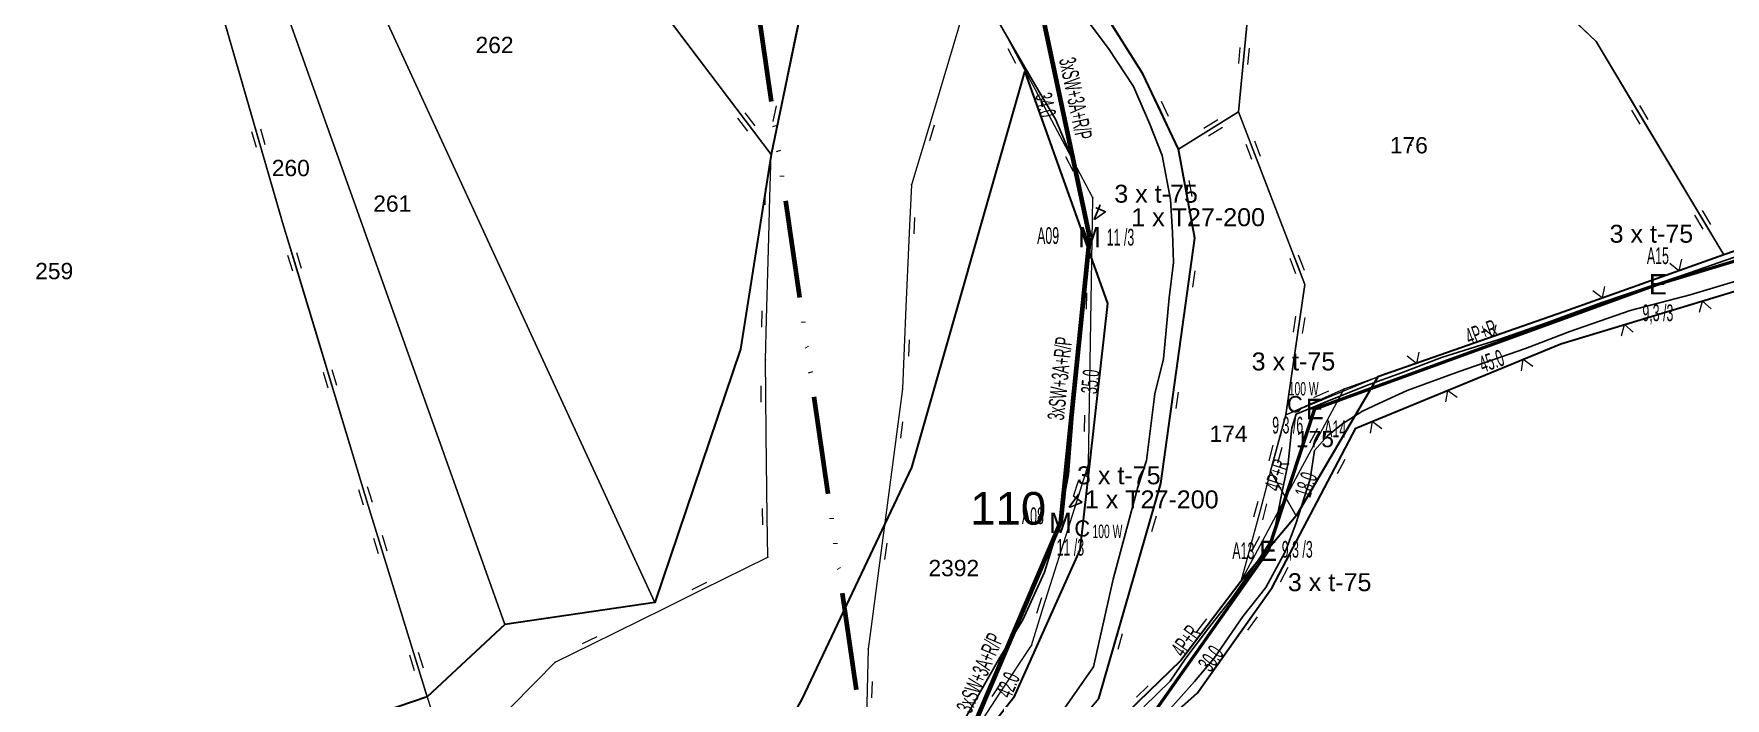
# Model space of a CAD drawing. Header units: millimetres. Extents: x 614452 to 616952, y 4151662 to 4153442.
# Drawn here: x 615834.9 to 616042.2, y 4152267.1 to 4152348.5 of the extents above; entities that cross this region are included whole.
import ezdxf
from ezdxf.enums import TextEntityAlignment as Align
from ezdxf.xclip import XClip

# ---------------------------------------------------------------- set-up
doc = ezdxf.new("R2010")
doc.units = ezdxf.units.MM
doc.header["$XCLIPFRAME"] = 2
doc.linetypes.add('ACAD_ISO14W100', pattern=[24, 12, -3, 0, -3, 0, -3, 0, -3])
for name, color, linetype, lineweight in [('02_ADA_ALN_YENI', 7, 'Continuous', 30), ('02_ADA_NO_YENI', 18, 'Continuous', 0), ('03_PARSEL_ALN_ESKI', 18, 'Continuous', 0), ('03_PARSEL_ALN_YENI', 171, 'Continuous', 0), ('03_PARSEL_NO_ESKI', 5, 'Continuous', 0), ('03_PARSEL_SNR_YENI', 5, 'Continuous', 0), ('06_DETAY_SNR_KROKI', 4, 'Continuous', 0), ('07_SNRTIP_GECERLI', 30, 'Continuous', 0), ('07_SNRTIP_SABIT', 18, 'Continuous', 0), ('DIREK_AG_YENI', 108, 'Continuous', 25), ('DIREK_OG_YENI', 10, 'Continuous', 25), ('HAT_AG_HAVAI_YENI', 3, 'Continuous', 50), ('HAT_OG_HAVAI_YENI', 1, 'Continuous', 70), ('KULLANICI', 1, 'Continuous', 25), ('NOKTA_DETAY_YENI', 171, 'Continuous', 0), ('NOKTA_PARSEL_ESKI', 6, 'Continuous', 0), ('NOKTA_PARSEL_YENI', 30, 'Continuous', 0), ('TRAFO_BOLGE_TUM', 254, 'ACAD_ISO14W100', 70)]:
    doc.layers.add(name, color=color, linetype=linetype, lineweight=lineweight)
doc.layers.add('LAMBA_GUCU', color=4, linetype='Continuous')
doc.layers.add('Unknown_Point_Feature', color=7, linetype='Continuous')
doc.styles.add('Direk', font='B_CAD')
doc.styles.get("Standard").update_dxf_attribs({"font": 'Arial'})

# ---------------------------------------------------------------- blocks, each defined once
blk = doc.blocks.new('fggg')
at = {"layer": '02_ADA_ALN_YENI', "color": 252}
for points in [[(616063.55, 4152328.84, 0), (616042.03, 4152321.46, 0), (616022.4, 4152314.49, 0), (615999.62, 4152306.49, 0), (615989.6, 4152289.48, 0), (615982.82, 4152281.42, 0), (615975.48, 4152271.72, 0), (615967.56, 4152264.05, 0)], [(615965.41, 4152267.08, 0), (615973.02, 4152293.41, 0), (615977.18, 4152323.52, 0), (615975.19, 4152334.41, 0), (615975.19, 4152334.41, 0), (615970.83, 4152343.65, 0), (615964.66, 4152353.43, 0), (615953.66, 4152358.19, 0), (615956.92, 4152369.12, 0), (615963.27, 4152390.84, 0), (615972.73, 4152412.74, 0), (615989.16, 4152436.89, 0), (616005.21, 4152451.7, 0), (616021.89, 4152458.64, 0), (616027.83, 4152442.63, 0), (616026.38, 4152468.86, 0), (616039.04, 4152487.19, 0), (616068.96, 4152459.72, 0)], [(615826.8, 4152386, 0), (615843.44, 4152398.01, 0), (615848.33, 4152400.25, 0), (615853.81, 4152402.77, 0), (615868.33, 4152409.45, 0), (615874.04, 4152386.46, 0), (615894.88, 4152375.16, 0), (615915.75, 4152369.21, 0), (615931.44, 4152363.67, 0), (615925.23, 4152333.75, 0), (615921.49, 4152309.89, 0), (615910.98, 4152278.86, 0), (615892.58, 4152276.16, 0), (615883.07, 4152267.28, 0), (615848.81, 4152255.6, 0), (615819.7, 4152258.29, 0)], [(615964.12, 4152255.83, 0), (615977.51, 4152267.77, 0), (615986.67, 4152280.66, 0), (615996.93, 4152300.19, 0), (616022.06, 4152310.56, 0), (616044.2, 4152317.23, 0), (616063.31, 4152322.61, 0), (616063.68, 4152318.11, 0), (616069.69, 4152305.89, 0), (616079.55, 4152292.64, 0), (616095.09, 4152279.81, 0), (616105.7, 4152269.42, 0), (616120.28, 4152265.64, 0)]]:
    blk.add_polyline3d(points, dxfattribs=at)
blk.add_polyline3d([(615966.47, 4152315.5, 0), (615963.1, 4152285.31, 0), (615954.95, 4152267.17, 0), (615944.02, 4152253.12, 0), (615914.11, 4152240.35, 0), (615929.04, 4152267, 0), (615942.49, 4152295.38, 0), (615956.34, 4152343.87, 0), (615966.47, 4152315.5, 0)], close=True, dxfattribs=at)
at = {"layer": '03_PARSEL_ALN_ESKI', "color": 252}
for p in [(615891.64, 4152347.18), (616003.72, 4152334.89), (615866.66, 4152332.1), (615879.1, 4152327.74), (615837.66, 4152319.47), (615981.61, 4152299.53), (615992.19, 4152298.88), (615948.03, 4152283.06)]:
    blk.add_point(p, dxfattribs=at)
at = {"layer": '03_PARSEL_ALN_YENI', "color": 252}
for points in [[(615910.98, 4152278.86, 0), (615853.81, 4152402.77, 0), (615868.33, 4152409.45, 0), (615874.04, 4152386.46, 0), (615894.88, 4152375.16, 0), (615913.41, 4152349.39, 0), (615925.23, 4152333.75, 0), (615921.49, 4152309.89, 0), (615910.98, 4152278.86, 0)], [(616026.37, 4152347.59, 0), (616010.49, 4152362.84, 0), (615994.6, 4152377.78, 0), (616004.92, 4152391.44, 0), (616011.28, 4152405.05, 0), (616034.21, 4152387.82, 0), (616052, 4152374.65, 0), (616080.25, 4152350.48, 0), (616066.33, 4152338.69, 0), (616063.55, 4152328.84, 0), (616042.03, 4152321.46, 0), (616026.37, 4152347.59, 0)], [(615892.58, 4152276.16, 0), (615848.33, 4152400.25, 0), (615853.81, 4152402.77, 0), (615910.98, 4152278.86, 0), (615892.58, 4152276.16, 0)], [(615865.35, 4152325.42, 0), (615856.82, 4152354.99, 0), (615843.44, 4152398.01, 0), (615848.33, 4152400.25, 0), (615892.58, 4152276.16, 0), (615883.07, 4152267.28, 0), (615875.85, 4152290.73, 0), (615865.35, 4152325.42, 0)], [(615802.34, 4152353.31, 0), (615816.29, 4152358.31, 0), (615810.34, 4152379.38, 0), (615826.8, 4152386, 0), (615843.44, 4152398.01, 0), (615856.82, 4152354.99, 0), (615865.35, 4152325.42, 0), (615875.85, 4152290.73, 0), (615883.07, 4152267.28, 0), (615848.81, 4152255.6, 0), (615819.7, 4152258.29, 0), (615812.91, 4152295.49, 0), (615807.12, 4152327.11, 0), (615802.34, 4152353.31, 0)], [(615961.49, 4152362.09, 0), (615969.3, 4152376.59, 0), (615976.99, 4152391.24, 0), (615990.1, 4152380.22, 0), (615994.6, 4152377.78, 0), (615985.13, 4152365.75, 0), (615982.52, 4152338.97, 0), (615975.19, 4152334.41, 0), (615970.83, 4152343.65, 0), (615964.66, 4152353.43, 0), (615961.49, 4152362.09, 0)], [(615988.35, 4152301.83, 0), (615990.67, 4152317.82, 0), (615982.52, 4152338.97, 0), (615985.13, 4152365.75, 0), (615994.6, 4152377.78, 0), (616010.49, 4152362.84, 0), (616026.37, 4152347.59, 0), (616042.03, 4152321.46, 0), (616022.4, 4152314.49, 0), (615999.62, 4152306.49, 0), (615988.35, 4152301.83, 0)], [(615894.88, 4152375.16, 0), (615915.75, 4152369.21, 0), (615931.44, 4152363.67, 0), (615925.23, 4152333.75, 0), (615913.41, 4152349.39, 0), (615894.88, 4152375.16, 0)], [(615929.04, 4152267, 0), (615942.49, 4152295.38, 0), (615956.34, 4152343.87, 0), (615966.47, 4152315.5, 0), (615963.1, 4152285.31, 0), (615954.95, 4152267.17, 0), (615944.02, 4152253.12, 0), (615914.11, 4152240.35, 0), (615929.04, 4152267, 0)], [(615965.41, 4152267.08, 0), (615973.02, 4152293.41, 0), (615977.18, 4152323.52, 0), (615975.19, 4152334.41, 0), (615982.52, 4152338.97, 0), (615990.67, 4152317.82, 0), (615988.35, 4152301.83, 0), (615986.48, 4152294.93, 0), (615989.6, 4152289.48, 0), (615982.82, 4152281.42, 0), (615975.48, 4152271.72, 0), (615967.56, 4152264.05, 0), (615952.88, 4152250.53, 0), (615956.33, 4152256.31, 0), (615965.41, 4152267.08, 0)], [(616120.28, 4152265.64, 0), (616032.46, 4152199.85, 0), (616026.09, 4152201.33, 0), (616001.7, 4152209.71, 0), (615999.9, 4152213.3, 0), (615993.24, 4152222.09, 0), (615987.11, 4152229.42, 0), (615980.66, 4152237.7, 0), (615969.53, 4152249.57, 0), (615965.79, 4152253.71, 0), (615964.12, 4152255.83, 0), (615977.51, 4152267.77, 0), (615986.67, 4152280.66, 0), (615996.93, 4152300.19, 0), (616022.06, 4152310.56, 0), (616044.2, 4152317.23, 0), (616063.31, 4152322.61, 0), (616063.68, 4152318.11, 0), (616069.69, 4152305.89, 0), (616079.55, 4152292.64, 0), (616095.09, 4152279.81, 0), (616105.7, 4152269.42, 0), (616120.28, 4152265.64, 0)], [(615988.35, 4152301.83, 0), (615999.62, 4152306.49, 0), (615989.6, 4152289.48, 0), (615986.48, 4152294.93, 0), (615988.35, 4152301.83, 0)]]:
    blk.add_polyline3d(points, close=True, dxfattribs=at)
at = {"layer": '03_PARSEL_SNR_YENI', "color": 252}
for p, q in [((615858.21, 4152350.18, 0.95), (615860.98, 4152340.58, 0.95)), ((615983.67, 4152350.82, 0.95), (615983.19, 4152345.84, 0.95)), ((616026.37, 4152347.59, 0.95), (616022.76, 4152351.05, 0.95)), ((615967.33, 4152349.2, 0.95), (615970.83, 4152343.65, 0.95)), ((615983.19, 4152345.84, 0.95), (615982.52, 4152338.97, 0.95)), ((615982.72, 4152346.89, 0.95), (615982.53, 4152344.9, 0.95)), ((615983.84, 4152346.78, 0.95), (615983.65, 4152344.79, 0.95)), ((616026.61, 4152347.19, 0.95), (616026.37, 4152347.59, 0.95)), ((616031.75, 4152338.61, 0.95), (616026.61, 4152347.19, 0.95)), ((615970.83, 4152343.65, 0.95), (615972.96, 4152339.13, 0.95)), ((615860.98, 4152340.58, 0.95), (615862.36, 4152335.77, 0.95)), ((615973.05, 4152340.28, 0.95), (615973.9, 4152338.47, 0.95)), ((616032.75, 4152338.04, 0.95), (616031.72, 4152339.76, 0.95)), ((615972.96, 4152339.13, 0.95), (615975.19, 4152334.41, 0.95)), ((615978.29, 4152337, 0.95), (615979.99, 4152338.06, 0.95)), ((615979.43, 4152337.05, 0.95), (615982.52, 4152338.97, 0.95)), ((615982.52, 4152338.97, 0.95), (615984.31, 4152334.31, 0.95)), ((616031.78, 4152337.47, 0.95), (616030.75, 4152339.18, 0.95)), ((616034.32, 4152334.32, 0.95), (616031.75, 4152338.61, 0.95)), ((615861.55, 4152336.58, 0.95), (615862.1, 4152334.66, 0.95)), ((615862.36, 4152335.77, 0.95), (615865.13, 4152326.16, 0.95)), ((615862.63, 4152336.89, 0.95), (615863.18, 4152334.97, 0.95)), ((615975.19, 4152334.41, 0.95), (615979.43, 4152337.05, 0.95)), ((615978.88, 4152336.05, 0.95), (615980.58, 4152337.11, 0.95)), ((615984.48, 4152335.44, 0.95), (615985.2, 4152333.57, 0.95)), ((615975.19, 4152334.41, 0.95), (615976.09, 4152329.5, 0.95)), ((615983.43, 4152335.04, 0.95), (615984.15, 4152333.17, 0.95)), ((615984.31, 4152334.31, 0.95), (615987.91, 4152324.97, 0.95)), ((616039.46, 4152325.75, 0.95), (616034.32, 4152334.32, 0.95)), ((615976.09, 4152329.5, 0.95), (615977.18, 4152323.52, 0.95)), ((615976.46, 4152330.58, 0.95), (615976.82, 4152328.61, 0.95)), ((615865.13, 4152326.16, 0.95), (615865.35, 4152325.42, 0.95)), ((615865.35, 4152325.42, 0.95), (615866.8, 4152320.63, 0.95)), ((615987.91, 4152324.97, 0.95), (615989.71, 4152320.31, 0.95)), ((616039.49, 4152324.6, 0.95), (616038.46, 4152326.32, 0.95)), ((616040.46, 4152325.18, 0.95), (616039.43, 4152326.89, 0.95)), ((616042.03, 4152321.46, 0.95), (616039.46, 4152325.75, 0.95)), ((615977.18, 4152323.52, 0.95), (615976.49, 4152318.57, 0.95)), ((616042.03, 4152321.46, 0.95), (616046.76, 4152323.08, 0.95)), ((615865.97, 4152321.43, 0.95), (615866.55, 4152319.51, 0.95)), ((615867.05, 4152321.75, 0.95), (615867.63, 4152319.84, 0.95)), ((615988.82, 4152321.04, 0.95), (615989.54, 4152319.17, 0.95)), ((615989.87, 4152321.44, 0.95), (615990.59, 4152319.58, 0.95)), ((616036.53, 4152319.51, 0.95), (616041.24, 4152321.18, 0.95)), ((616036.83, 4152320.91, 0.95), (616036.53, 4152319.51, 0.95)), ((616041.24, 4152321.18, 0.95), (616042.03, 4152321.46, 0.95)), ((615866.8, 4152320.63, 0.95), (615869.7, 4152311.06, 0.95)), ((615977.19, 4152319.48, 0.95), (615976.91, 4152317.5, 0.95)), ((615989.71, 4152320.31, 0.95), (615990.67, 4152317.82, 0.95)), ((616031.82, 4152317.84, 0.95), (616036.53, 4152319.51, 0.95)), ((616036.53, 4152319.51, 0.95), (616035.42, 4152320.41, 0.95)), ((615976.49, 4152318.57, 0.95), (615975.12, 4152308.66, 0.95)), ((615990.67, 4152317.82, 0.95), (615989.95, 4152312.87, 0.95)), ((616027.11, 4152316.17, 0.95), (616025.99, 4152317.06, 0.95)), ((616027.11, 4152316.17, 0.95), (616031.82, 4152317.84, 0.95)), ((616027.41, 4152317.56, 0.95), (616027.11, 4152316.17, 0.95)), ((616044.2, 4152317.23, 0.95), (616039.41, 4152315.79, 0.95)), ((616022.4, 4152314.49, 0.95), (616027.11, 4152316.17, 0.95)), ((616039.41, 4152315.79, 0.95), (616034.63, 4152314.35, 0.95)), ((616039.05, 4152314.41, 0.95), (616039.41, 4152315.79, 0.95)), ((616039.41, 4152315.79, 0.95), (616040.48, 4152314.84, 0.95)), ((615989.95, 4152312.87, 0.95), (615988.52, 4152302.98, 0.95)), ((615989.54, 4152313.94, 0.95), (615989.25, 4152311.97, 0.95)), ((615990.65, 4152313.78, 0.95), (615990.36, 4152311.8, 0.95)), ((616013.77, 4152311.46, 0.95), (616018.49, 4152313.12, 0.95)), ((616014.08, 4152312.86, 0.95), (616013.77, 4152311.46, 0.95)), ((616018.49, 4152313.12, 0.95), (616022.4, 4152314.49, 0.95)), ((616029.84, 4152312.91, 0.95), (616025.05, 4152311.46, 0.95)), ((616029.47, 4152311.52, 0.95), (616029.84, 4152312.91, 0.95)), ((616034.63, 4152314.35, 0.95), (616029.84, 4152312.91, 0.95)), ((616029.84, 4152312.91, 0.95), (616030.91, 4152311.96, 0.95)), ((615869.7, 4152311.06, 0.95), (615871.15, 4152306.28, 0.95)), ((616009.06, 4152309.8, 0.95), (616013.77, 4152311.46, 0.95)), ((616013.77, 4152311.46, 0.95), (616012.66, 4152312.36, 0.95)), ((616022.06, 4152310.56, 0.95), (616017.44, 4152308.66, 0.95)), ((616025.05, 4152311.46, 0.95), (616022.06, 4152310.56, 0.95)), ((615975.12, 4152308.66, 0.95), (615974.44, 4152303.71, 0.95)), ((616004.34, 4152308.15, 0.95), (616003.23, 4152309.05, 0.95)), ((616004.34, 4152308.15, 0.95), (616009.06, 4152309.8, 0.95)), ((616004.64, 4152309.54, 0.95), (616004.34, 4152308.15, 0.95)), ((616017.44, 4152308.66, 0.95), (616012.82, 4152306.75, 0.95)), ((616017.21, 4152307.24, 0.95), (616017.44, 4152308.66, 0.95)), ((616017.44, 4152308.66, 0.95), (616018.6, 4152307.82, 0.95)), ((615870.32, 4152307.07, 0.95), (615870.9, 4152305.16, 0.95)), ((615871.15, 4152306.28, 0.95), (615874.04, 4152296.71, 0.95)), ((615871.39, 4152307.4, 0.95), (615871.97, 4152305.48, 0.95)), ((615999.62, 4152306.49, 0.95), (616004.34, 4152308.15, 0.95)), ((616012.82, 4152306.75, 0.95), (616008.2, 4152304.84, 0.95)), ((615975.13, 4152304.62, 0.95), (615974.86, 4152302.64, 0.95)), ((616008.2, 4152304.84, 0.95), (616003.58, 4152302.93, 0.95)), ((616007.97, 4152303.43, 0.95), (616008.2, 4152304.84, 0.95)), ((616008.2, 4152304.84, 0.95), (616009.36, 4152304, 0.95)), ((615974.44, 4152303.71, 0.95), (615973.07, 4152293.8, 0.95)), ((615988.52, 4152302.98, 0.95), (615988.35, 4152301.83, 0.95)), ((616003.58, 4152302.93, 0.95), (615998.96, 4152301.02, 0.95)), ((615988.35, 4152301.83, 0.95), (615987.05, 4152297.01, 0.95)), ((615996.93, 4152300.19, 0.95), (615994.6, 4152295.76, 0.95)), ((615998.96, 4152301.02, 0.95), (615996.93, 4152300.19, 0.95)), ((615998.73, 4152299.61, 0.95), (615998.96, 4152301.02, 0.95)), ((615998.96, 4152301.02, 0.95), (616000.11, 4152300.18, 0.95)), ((615986.76, 4152298.12, 0.95), (615986.24, 4152296.19, 0.95)), ((615874.04, 4152296.71, 0.95), (615875.49, 4152291.92, 0.95)), ((615987.05, 4152297.01, 0.95), (615986.48, 4152294.93, 0.95)), ((615987.85, 4152297.83, 0.95), (615987.33, 4152295.9, 0.95)), ((615995.57, 4152296.38, 0.95), (615994.64, 4152294.61, 0.95)), ((615994.6, 4152295.76, 0.95), (615989.95, 4152286.91, 0.95)), ((615874.66, 4152292.71, 0.95), (615875.24, 4152290.8, 0.95)), ((615875.49, 4152291.92, 0.95), (615875.85, 4152290.73, 0.95)), ((615875.74, 4152293.04, 0.95), (615876.32, 4152291.13, 0.95)), ((615973.02, 4152293.41, 0.95), (615971.63, 4152288.6, 0.95)), ((615973.07, 4152293.8, 0.95), (615973.02, 4152293.41, 0.95)), ((615875.85, 4152290.73, 0.95), (615877.32, 4152285.95, 0.95)), ((615971.63, 4152288.6, 0.95), (615968.86, 4152279, 0.95)), ((615972.45, 4152289.41, 0.95), (615971.89, 4152287.49, 0.95)), ((615876.49, 4152286.74, 0.95), (615877.08, 4152284.83, 0.95)), ((615877.32, 4152285.95, 0.95), (615880.27, 4152276.4, 0.95)), ((615877.57, 4152287.08, 0.95), (615878.15, 4152285.16, 0.95)), ((615989.95, 4152286.91, 0.95), (615987.62, 4152282.48, 0.95)), ((615978.5, 4152275.71, 0.95), (615982.82, 4152281.42, 0.95)), ((615987.62, 4152282.48, 0.95), (615986.67, 4152280.66, 0.95)), ((615988.59, 4152283.11, 0.95), (615987.66, 4152281.34, 0.95)), ((615986.67, 4152280.66, 0.95), (615983.77, 4152276.59, 0.95)), ((615968.86, 4152279, 0.95), (615967.47, 4152274.19, 0.95)), ((615880.27, 4152276.4, 0.95), (615881.74, 4152271.62, 0.95)), ((615975.48, 4152271.72, 0.95), (615978.5, 4152275.71, 0.95)), ((615977.45, 4152275.25, 0.95), (615978.66, 4152276.84, 0.95)), ((615983.77, 4152276.59, 0.95), (615977.98, 4152268.43, 0.95)), ((615984.81, 4152277.08, 0.95), (615983.65, 4152275.44, 0.95)), ((615967.47, 4152274.19, 0.95), (615965.41, 4152267.08, 0.95)), ((615968.29, 4152275, 0.95), (615967.73, 4152273.08, 0.95)), ((615880.9, 4152272.41, 0.95), (615881.49, 4152270.5, 0.95)), ((615881.74, 4152271.62, 0.95), (615883.07, 4152267.28, 0.95)), ((615881.98, 4152272.74, 0.95), (615882.57, 4152270.83, 0.95)), ((615971.15, 4152267.53, 0.95), (615975.48, 4152271.72, 0.95)), ((615967.56, 4152264.05, 0.95), (615971.15, 4152267.53, 0.95)), ((615970.04, 4152267.24, 0.95), (615971.48, 4152268.63, 0.95)), ((615974.57, 4152265.15, 0.95), (615977.51, 4152267.77, 0.95)), ((615977.98, 4152268.43, 0.95), (615977.51, 4152267.77, 0.95))]:
    blk.add_line(p, q, dxfattribs=at)
for p in [(616026.37, 4152347.59, 630.78), (616026.37, 4152347.59, 630.78), (615970.83, 4152343.65, 619.23), (615970.83, 4152343.65, 619.23), (615982.52, 4152338.97, 628.74), (615982.52, 4152338.97, 628.74), (615982.52, 4152338.97, 628.74), (615975.19, 4152334.41, 619.82), (615975.19, 4152334.41, 619.82), (615975.19, 4152334.41, 619.82), (615865.35, 4152325.42, 617.07), (615865.35, 4152325.42, 617.07), (615977.18, 4152323.52, 620.52), (615977.18, 4152323.52, 620.52), (616042.03, 4152321.46, 636.91), (616042.03, 4152321.46, 636.91), (616042.03, 4152321.46, 636.91), (615990.67, 4152317.82, 634.26), (615990.67, 4152317.82, 634.26), (616022.4, 4152314.49, 636.05), (616022.4, 4152314.49, 636.05), (616022.06, 4152310.56, 635.85), (616022.06, 4152310.56, 635.85), (615999.62, 4152306.49, 635.04), (615988.35, 4152301.83, 634.92), (615988.35, 4152301.83, 634.92), (615996.93, 4152300.19, 634.94), (615996.93, 4152300.19, 634.94), (615986.48, 4152294.93, 632.13), (615973.02, 4152293.41, 622.12), (615973.02, 4152293.41, 622.12), (615875.85, 4152290.73, 616.37), (615875.85, 4152290.73, 616.37), (615982.82, 4152281.42, 632.13), (615986.67, 4152280.66, 632.49), (615986.67, 4152280.66, 632.49), (615975.48, 4152271.72, 630.1), (615975.48, 4152271.72, 630.1), (615883.07, 4152267.28, 616.94), (615977.51, 4152267.77, 629.71), (615977.51, 4152267.77, 629.71)]:
    blk.add_point(p, dxfattribs=at)
at = {"layer": '06_DETAY_SNR_KROKI', "color": 252}
for p, q in [((615955.29, 4152346.08, 0.95), (615950.59, 4152354.9, 0.95)), ((615928.28, 4152348.44, 0.95), (615929.3, 4152353.34, 0.95)), ((615948.72, 4152350.91, 0.95), (615945.84, 4152341.33, 0.95)), ((615916.19, 4152345.72, 0.95), (615913.41, 4152349.39, 0.95)), ((615926.25, 4152338.65, 0.95), (615928.28, 4152348.44, 0.95)), ((615922.22, 4152337.74, 0.95), (615916.19, 4152345.72, 0.95)), ((615955.26, 4152344.93, 0.95), (615954.32, 4152346.7, 0.95)), ((615957.64, 4152341.67, 0.95), (615955.29, 4152346.08, 0.95)), ((615962.34, 4152332.84, 0.95), (615957.64, 4152341.67, 0.95)), ((615925.5, 4152337.79, 0.95), (615925.9, 4152339.74, 0.95)), ((615945.84, 4152341.33, 0.95), (615944.4, 4152336.54, 0.95)), ((615922.37, 4152336.61, 0.95), (615921.17, 4152338.2, 0.95)), ((615923.27, 4152337.28, 0.95), (615922.06, 4152338.88, 0.95)), ((615925.23, 4152333.75, 0.95), (615922.22, 4152337.74, 0.95)), ((615925.23, 4152333.75, 0.95), (615926.25, 4152338.65, 0.95)), ((615944.4, 4152336.54, 0.95), (615942.44, 4152330.04, 0.95)), ((615945.22, 4152337.34, 0.95), (615944.65, 4152335.42, 0.95)), ((615925.09, 4152328.58, 0.95), (615925.23, 4152333.75, 0.95)), ((615962.31, 4152331.69, 0.95), (615961.37, 4152333.46, 0.95)), ((615964.69, 4152328.43, 0.95), (615962.34, 4152332.84, 0.95)), ((615924.5, 4152327.59, 0.95), (615924.56, 4152329.59, 0.95)), ((615942.44, 4152330.04, 0.95), (615942.21, 4152325.05, 0.95)), ((615924.95, 4152323.58, 0.95), (615925.09, 4152328.58, 0.95)), ((615964.65, 4152325.8, 0.95), (615964.69, 4152328.43, 0.95)), ((615942.21, 4152325.05, 0.95), (615941.77, 4152315.06, 0.95)), ((615942.82, 4152326.02, 0.95), (615942.73, 4152324.02, 0.95)), ((615964.48, 4152315.8, 0.95), (615964.65, 4152325.8, 0.95)), ((615924.68, 4152313.58, 0.95), (615924.95, 4152323.58, 0.95)), ((615963.9, 4152314.81, 0.95), (615963.93, 4152316.81, 0.95)), ((615924.09, 4152312.6, 0.95), (615924.14, 4152314.6, 0.95)), ((615941.77, 4152315.06, 0.95), (615941.55, 4152310.06, 0.95)), ((615964.39, 4152310.8, 0.95), (615964.48, 4152315.8, 0.95)), ((615924.54, 4152308.58, 0.95), (615924.68, 4152313.58, 0.95)), ((615942.16, 4152311.04, 0.95), (615942.07, 4152309.04, 0.95)), ((615964.22, 4152300.8, 0.95), (615964.39, 4152310.8, 0.95)), ((615924.59, 4152304.38, 0.95), (615924.54, 4152308.58, 0.95)), ((615941.55, 4152310.06, 0.95), (615941.33, 4152305.02, 0.95)), ((615995.48, 4152305.03, 0.95), (615999.62, 4152306.49, 0.95)), ((615924.04, 4152303.38, 0.95), (615924.02, 4152305.38, 0.95)), ((615924.65, 4152299.38, 0.95), (615924.59, 4152304.38, 0.95)), ((615941.33, 4152305.02, 0.95), (615940.68, 4152300.07, 0.95)), ((615991.77, 4152303.98, 0.95), (615993.6, 4152304.8, 0.95)), ((615992.27, 4152299.04, 0.95), (615995.48, 4152305.03, 0.95)), ((615992.91, 4152303.88, 0.95), (615995.48, 4152305.03, 0.95)), ((615988.35, 4152301.83, 0.95), (615992.91, 4152303.88, 0.95)), ((615992.23, 4152302.96, 0.95), (615994.06, 4152303.78, 0.95)), ((615940.68, 4152300.07, 0.95), (615939.37, 4152290.15, 0.95)), ((615941.36, 4152300.99, 0.95), (615941.1, 4152299, 0.95)), ((615963.64, 4152299.81, 0.95), (615963.68, 4152301.81, 0.95)), ((615964.14, 4152295.8, 0.95), (615964.22, 4152300.8, 0.95)), ((615991.3, 4152298.43, 0.95), (615992.25, 4152300.19, 0.95)), ((615924.77, 4152289.39, 0.95), (615924.65, 4152299.38, 0.95)), ((615989.91, 4152294.64, 0.95), (615992.27, 4152299.04, 0.95)), ((615963.15, 4152292.65, 0.95), (615964.14, 4152295.8, 0.95)), ((615986.48, 4152294.93, 0.95), (615985.18, 4152290.1, 0.95)), ((615985.19, 4152285.82, 0.95), (615989.91, 4152294.64, 0.95)), ((615961.65, 4152287.88, 0.95), (615963.15, 4152292.65, 0.95)), ((615962.31, 4152291.86, 0.95), (615962.91, 4152293.77, 0.95)), ((615924.22, 4152288.38, 0.95), (615924.2, 4152290.38, 0.95)), ((615939.37, 4152290.15, 0.95), (615938.72, 4152285.2, 0.95)), ((615985.18, 4152290.1, 0.95), (615982.82, 4152281.42, 0.95)), ((615984.89, 4152291.21, 0.95), (615984.37, 4152289.28, 0.95)), ((615985.98, 4152290.92, 0.95), (615985.46, 4152288.99, 0.95)), ((615924.83, 4152284.39, 0.95), (615924.77, 4152289.39, 0.95)), ((615958.65, 4152278.33, 0.95), (615961.65, 4152287.88, 0.95)), ((615939.41, 4152286.11, 0.95), (615939.15, 4152284.13, 0.95)), ((615982.82, 4152281.42, 0.95), (615985.19, 4152285.82, 0.95)), ((615984.22, 4152285.21, 0.95), (615985.16, 4152286.97, 0.95)), ((615916.7, 4152280.38, 0.95), (615924.83, 4152284.39, 0.95)), ((615938.72, 4152285.2, 0.95), (615937.41, 4152275.28, 0.95)), ((615912.22, 4152278.16, 0.95), (615916.7, 4152280.38, 0.95)), ((615915.56, 4152280.44, 0.95), (615917.35, 4152281.32, 0.95)), ((615957.82, 4152277.55, 0.95), (615958.42, 4152279.46, 0.95)), ((615903.25, 4152273.74, 0.95), (615912.22, 4152278.16, 0.95)), ((615957.16, 4152273.56, 0.95), (615958.65, 4152278.33, 0.95)), ((615937.41, 4152275.28, 0.95), (615937.14, 4152273.17, 0.95)), ((615898.77, 4152271.53, 0.95), (615903.25, 4152273.74, 0.95)), ((615902.1, 4152273.8, 0.95), (615903.9, 4152274.69, 0.95)), ((615937.14, 4152273.17, 0.95), (615937.02, 4152268.17, 0.95)), ((615953.37, 4152267.83, 0.95), (615957.16, 4152273.56, 0.95)), ((615896.34, 4152269.07, 0.95), (615898.77, 4152271.53, 0.95)), ((615889.32, 4152261.95, 0.95), (615896.34, 4152269.07, 0.95)), ((615937.61, 4152269.16, 0.95), (615937.56, 4152267.16, 0.95)), ((615952.35, 4152267.31, 0.95), (615953.45, 4152268.98, 0.95)), ((615883.07, 4152267.28, 0.95), (615884.54, 4152262.51, 0.95)), ((615937.02, 4152268.17, 0.95), (615936.8, 4152258.17, 0.95)), ((615950.61, 4152263.66, 0.95), (615953.37, 4152267.83, 0.95))]:
    blk.add_line(p, q, dxfattribs=at)
for p in [(615925.23, 4152333.75, 616.95), (615925.23, 4152333.75, 616.95), (615925.23, 4152333.75, 616.95), (615942.44, 4152330.04, 616.51), (615942.44, 4152330.04, 616.51), (615964.69, 4152328.43, 619.72), (615964.69, 4152328.43, 619.72), (615924.54, 4152308.58, 616.87), (615924.54, 4152308.58, 616.87), (615999.62, 4152306.49, 636.05), (615941.33, 4152305.02, 616.84), (615941.33, 4152305.02, 616.84), (615995.48, 4152305.03, 635.04), (615995.48, 4152305.03, 635.04), (615995.48, 4152305.03, 635.04), (615988.35, 4152301.83, 634.92), (615964.14, 4152295.8, 621.56), (615964.14, 4152295.8, 621.56), (615986.48, 4152294.93, 634.92), (615924.83, 4152284.39, 616.46), (615924.83, 4152284.39, 616.46), (615982.82, 4152281.42, 632.13), (615982.82, 4152281.42, 632.13), (615937.14, 4152273.17, 615.91), (615937.14, 4152273.17, 615.91), (615957.16, 4152273.56, 623.47), (615957.16, 4152273.56, 623.47), (615898.77, 4152271.53, 615.99), (615898.77, 4152271.53, 615.99), (615883.07, 4152267.28, 616.37)]:
    blk.add_point(p, dxfattribs=at)
at = {"layer": '07_SNRTIP_GECERLI', "color": 252}
for points in [[(615910.98, 4152278.86, 0), (615853.81, 4152402.77, 620.08)], [(615848.33, 4152400.25, 619.99), (615892.58, 4152276.16, 0)], [(615914.11, 4152240.35, 0), (615929.04, 4152267, 0), (615942.49, 4152295.38, 0), (615956.34, 4152343.87, 0)], [(615956.34, 4152343.87, 0), (615966.47, 4152315.5, 0), (615963.1, 4152285.31, 0), (615954.95, 4152267.17, 0), (615944.02, 4152253.12, 0), (615914.11, 4152240.35, 0)], [(615910.98, 4152278.86, 0), (615921.49, 4152309.89, 0), (615925.23, 4152333.75, 616.95)], [(615988.35, 4152301.83, 0), (615999.62, 4152306.49, 0)], [(615999.62, 4152306.49, 0), (615989.6, 4152289.48, 0)], [(615989.6, 4152289.48, 0), (615986.48, 4152294.93, 0)], [(615982.82, 4152281.42, 632.13), (615989.6, 4152289.48, 0)], [(615892.58, 4152276.16, 0), (615910.98, 4152278.86, 0)], [(615883.07, 4152267.28, 0), (615892.58, 4152276.16, 0)], [(615848.81, 4152255.6, 616.11), (615883.07, 4152267.28, 0)]]:
    blk.add_polyline3d(points, dxfattribs=at)
at = {"layer": '07_SNRTIP_SABIT', "color": 252}
for points in [[(615843.44, 4152398.01, 619.91), (615856.82, 4152354.99, 617.84), (615865.35, 4152325.42, 617.07), (615875.85, 4152290.73, 616.37), (615883.07, 4152267.28, 616.37)], [(615982.52, 4152338.97, 628.74), (615985.13, 4152365.75, 625.47), (615994.6, 4152377.78, 627.46)], [(616042.03, 4152321.46, 636.91), (616026.37, 4152347.59, 630.78), (616010.49, 4152362.84, 628.07), (615994.6, 4152377.78, 627.46)], [(615894.88, 4152375.16, 618.12), (615913.41, 4152349.39, 617.38), (615925.23, 4152333.75, 616.95)], [(615925.23, 4152333.75, 616.95), (615931.44, 4152363.67, 618.55)], [(615975.19, 4152334.41, 619.82), (615970.83, 4152343.65, 619.23), (615964.66, 4152353.43, 619.23)], [(616080.25, 4152350.48, 635.67), (616066.33, 4152338.69, 639.24), (616063.55, 4152328.84, 638.83), (616042.03, 4152321.46, 636.91)], [(615975.19, 4152334.41, 619.82), (615982.52, 4152338.97, 628.74)], [(615982.52, 4152338.97, 628.74), (615990.67, 4152317.82, 634.26), (615988.35, 4152301.83, 634.92)], [(615975.19, 4152334.41, 619.82), (615977.18, 4152323.52, 620.52), (615973.02, 4152293.41, 622.12), (615965.41, 4152267.08, 624.24), (615956.33, 4152256.31, 624.73)], [(615996.93, 4152300.19, 634.94), (616022.06, 4152310.56, 635.85), (616044.2, 4152317.23, 636.71), (616063.31, 4152322.61, 638.64)], [(616042.03, 4152321.46, 636.91), (616022.4, 4152314.49, 636.05), (615999.62, 4152306.49, 636.05)], [(615964.12, 4152255.83, 626.29), (615977.51, 4152267.77, 629.71), (615986.67, 4152280.66, 632.49), (615996.93, 4152300.19, 634.94)], [(615988.35, 4152301.83, 634.92), (615986.48, 4152294.93, 0)], [(615967.56, 4152264.05, 627.66), (615975.48, 4152271.72, 630.1), (615982.82, 4152281.42, 632.13)]]:
    blk.add_polyline3d(points, dxfattribs=at)
at = {"layer": 'NOKTA_DETAY_YENI', "color": 252}
for p in [(615942.44, 4152330.04, 616.51), (615964.69, 4152328.43, 619.72), (615924.54, 4152308.58, 616.87), (615941.33, 4152305.02, 616.84), (615995.48, 4152305.03, 635.04), (615964.14, 4152295.8, 621.56), (615924.83, 4152284.39, 616.46), (615937.14, 4152273.17, 615.91), (615957.16, 4152273.56, 623.47), (615898.77, 4152271.53, 615.99)]:
    blk.add_point(p, dxfattribs=at)
at = {"layer": 'NOKTA_PARSEL_ESKI', "color": 252}
for p in [(615956.34, 4152343.87), (615966.47, 4152315.5), (615921.49, 4152309.89), (615942.49, 4152295.38), (615989.6, 4152289.48), (615963.1, 4152285.31), (615910.98, 4152278.86), (615892.58, 4152276.16), (615954.95, 4152267.17)]:
    blk.add_point(p, dxfattribs=at)
at = {"layer": 'NOKTA_PARSEL_YENI', "color": 252}
for p in [(616026.37, 4152347.59, 630.78), (615970.83, 4152343.65, 619.23), (615982.52, 4152338.97, 628.74), (615925.23, 4152333.75, 616.95), (615975.19, 4152334.41, 619.82), (615865.35, 4152325.42, 617.07), (615977.18, 4152323.52, 620.52), (616042.03, 4152321.46, 636.91), (615990.67, 4152317.82, 634.26), (616022.4, 4152314.49, 636.05), (616022.06, 4152310.56, 635.85), (615999.62, 4152306.49), (615988.35, 4152301.83, 634.92), (615996.93, 4152300.19, 634.94), (615986.48, 4152294.93), (615973.02, 4152293.41, 622.12), (615875.85, 4152290.73, 616.37), (615982.82, 4152281.42, 632.13), (615986.67, 4152280.66, 632.49), (615975.48, 4152271.72, 630.1), (615883.07, 4152267.28), (615977.51, 4152267.77, 629.71)]:
    blk.add_point(p, dxfattribs=at)
at = {"layer": '02_ADA_NO_YENI', "color": 252}
blk.add_text('110', height=4, dxfattribs=at).set_placement((615949.64, 4152288.38))
at = {"layer": '03_PARSEL_NO_ESKI', "color": 252}
for s, p in [('262', (615889.01, 4152346.18)), ('176', (616001.09, 4152333.89)), ('260', (615864.03, 4152331.1)), ('261', (615876.47, 4152326.74)), ('259', (615835.03, 4152318.47)), ('174', (615978.99, 4152298.53)), ('175', (615989.57, 4152297.88)), ('2392', (615944.53, 4152282.06))]:
    blk.add_text(s, height=2, dxfattribs=at).set_placement(p)

msp = doc.modelspace()

# ---------------------------------------------------------------- linework, layer by layer
at = {"layer": 'HAT_AG_HAVAI_YENI'}
for p, q in [((616033.95, 4152317.85), (616078.08, 4152331.26)), ((615991.88, 4152302.56), (616033.95, 4152317.85)), ((615986.16, 4152285.18), (615991.88, 4152302.56)), ((615969.06, 4152260.97), (615986.16, 4152285.18))]:
    msp.add_line(p, q, dxfattribs=at)
at = {"layer": 'HAT_OG_HAVAI_YENI'}
for p, q in [((615957.23, 4152356.83), (615964.27, 4152323.62)), ((615964.27, 4152323.62), (615960.72, 4152288.59)), ((615960.72, 4152288.59), (615944.36, 4152250.36))]:
    msp.add_line(p, q, dxfattribs=at)
at = {"layer": 'KULLANICI', "color": 5, "flags": 128}
for points in [[(615957.1, 4152357.7), (615960.88, 4152353.97), (615963.97, 4152350.24), (615966.6, 4152346.74), (615969.68, 4152342.09), (615971.66, 4152337.48), (615973.17, 4152333.64), (615974.22, 4152328.22), (615974.45, 4152324.2), (615974.57, 4152320.53), (615974.05, 4152316.17), (615973.35, 4152308.71), (615972.3, 4152304.4), (615971.25, 4152296.25), (615970.2, 4152292.99), (615967.19, 4152281.72), (615964.77, 4152270.97), (615960.98, 4152265.51), (615955.91, 4152257.57), (615955.91, 4152257.57), (615955.91, 4152257.57)], [(615950.02, 4152355.51), (615953.7, 4152349.05), (615957.55, 4152342.42), (615960.11, 4152338.07), (615962.21, 4152333.06), (615963.24, 4152328.8), (615964.09, 4152324.45), (615963.69, 4152316.7), (615962.53, 4152305.1), (615961.68, 4152294.53), (615960.47, 4152288.13), (615958.76, 4152282.57), (615956.08, 4152276.7), (615953.3, 4152272.09), (615949.94, 4152266.22), (615946.76, 4152260.57), (615944.61, 4152255.73), (615944.43, 4152251.84), (615944.34, 4152249.65)], [(615970.95, 4152266.07), (615974.15, 4152269.2), (615976.08, 4152272.03), (615978.88, 4152275.68), (615981.7, 4152279.3), (615983.74, 4152282.23), (615985.7, 4152285.09), (615986.49, 4152286.43), (615987.01, 4152287.85), (615987.84, 4152292.26), (615988.63, 4152295.95), (615989.08, 4152300.26), (615989.59, 4152301.91), (615993.35, 4152303.46), (615998.24, 4152305.46), (616002.52, 4152307.01), (616007.41, 4152308.87), (616014.47, 4152311.07), (616020.3, 4152313.14), (616026.95, 4152315.59), (616036.87, 4152318.93), (616046.03, 4152322.13)], [(616048.65, 4152319.79), (616037.89, 4152316.55), (616030.55, 4152314.62), (616023.15, 4152312.04), (616017.71, 4152309.97), (616009.57, 4152307.14), (616003.23, 4152304.83), (615999.75, 4152303.25), (615997.75, 4152302.28), (615995.34, 4152300.77), (615993.44, 4152299.25), (615991.86, 4152297.46), (615991.31, 4152293.94), (615989.55, 4152288.5), (615988.28, 4152285.15), (615985.9, 4152280.68), (615983.07, 4152277.13), (615979.56, 4152272.03), (615977.15, 4152269.17), (615973.5, 4152265.07)]]:
    msp.add_lwpolyline(points, dxfattribs=at)
at = {"layer": 'TRAFO_BOLGE_TUM', "flags": 128}
msp.add_lwpolyline([(616051.11, 4152028.74), (616051.1, 4152028.73), (616017.64, 4152078.78), (616017.43, 4152079.12), (616017.21, 4152079.6), (616017.19, 4152079.59), (615938.92, 4152247.83), (615938.72, 4152248.31), (615938.45, 4152249.32), (615938.44, 4152249.5), (615938.42, 4152249.5), (615920.91, 4152370.5), (615920.85, 4152371.36), (615920.94, 4152372.4), (615921.21, 4152373.41), (615921.65, 4152374.36), (615922.25, 4152375.21), (615922.99, 4152375.95), (615923.85, 4152376.55), (615924.79, 4152377), (615925.8, 4152377.27), (615926.19, 4152377.3), (615926.19, 4152377.32), (616596.62, 4152451.18), (616597.28, 4152451.22), (616598.32, 4152451.12), (616599.33, 4152450.85), (616600.28, 4152450.41), (616601.14, 4152449.81), (616601.88, 4152449.07), (616602.48, 4152448.22), (616602.92, 4152447.27), (616603.19, 4152446.26), (616603.28, 4152445.22), (616603.19, 4152444.17), (616602.92, 4152443.16), (616602.48, 4152442.22), (616602.23, 4152441.87), (616602.25, 4152441.85), (616559.03, 4152377.95), (616558.66, 4152377.46), (616558.38, 4152377.19), (616558.4, 4152377.17), (616272.35, 4152077.4), (616271.87, 4152076.95), (616271.01, 4152076.35), (616270.07, 4152075.91), (616270, 4152075.89), (616270, 4152075.88), (616074.15, 4152007.04), (616073.2, 4152006.79), (616072.16, 4152006.7), (616071.12, 4152006.79), (616070.11, 4152007.06), (616069.16, 4152007.51), (616068.3, 4152008.11), (616067.56, 4152008.85), (616067.54, 4152008.87), (616067.54, 4152008.87), (616051.47, 4152028.23), (616051.11, 4152028.74), (616051.11, 4152028.74)], dxfattribs=at)

# ---------------------------------------------------------------- block references
ref = msp.add_blockref('fggg', (0, 0))
XClip(ref).set_block_clipping_path([(615240.7433106549, 4153442.5), (615240.7433106545, 4152542.5), (614452.5, 4152542.5), (614452.5, 4151662.5), (616764.340303037, 4151662.5), (616764.340303037, 4152542.5), (616327.5, 4152542.5), (616327.5, 4153442.5)])

# ---------------------------------------------------------------- texts
at = {"layer": 'DIREK_AG_YENI', "width": 0.53}
for s, p in [('A15', (616033.95, 4152321.35)), ('9,3 /3', (616033.95, 4152314.35)), ('9,3 /6', (615988.57, 4152300.58)), ('A14', (615994.39, 4152300.13)), ('A13', (615983.13, 4152285.19)), ('9,3 /3', (615989.74, 4152285.36))]:
    msp.add_text(s, height=2.05, dxfattribs=at).set_placement(p, align=Align.MIDDLE_CENTER)
at = {"layer": 'DIREK_AG_YENI', "style": 'Direk'}
for p in [(616033.95, 4152317.85), (615991.88, 4152302.56), (615986.16, 4152285.18)]:
    msp.add_text('E', height=2.5, dxfattribs=at).set_placement(p, align=Align.MIDDLE_CENTER)
at = {"layer": 'DIREK_AG_YENI', "color": 4, "style": 'Direk'}
msp.add_text('C', height=2, dxfattribs=at).set_placement((615989.45, 4152303.15), align=Align.MIDDLE_CENTER)
at = {"layer": 'DIREK_OG_YENI', "color": 32, "style": 'Direk'}
for rotation, p in [(157.4251, (615965.48, 4152326.57)), (503.8195, (615962.59, 4152291.13))]:
    msp.add_text('4', height=2, rotation=rotation, dxfattribs=at).set_placement(p, align=Align.MIDDLE_CENTER)
at = {"layer": 'DIREK_OG_YENI', "width": 0.53}
for s, p in [('A09', (615959.2, 4152323.82)), ('11 /3', (615968.07, 4152323.62)), ('A08', (615957.33, 4152289.47)), ('11 /3', (615961.93, 4152285.61))]:
    msp.add_text(s, height=2.05, dxfattribs=at).set_placement(p, align=Align.MIDDLE_CENTER)
at = {"layer": 'DIREK_OG_YENI', "style": 'Direk'}
for p in [(615964.27, 4152323.62), (615960.72, 4152288.59)]:
    msp.add_text('M', height=2.5, dxfattribs=at).set_placement(p, align=Align.MIDDLE_CENTER)
at = {"layer": 'DIREK_OG_YENI', "color": 4, "style": 'Direk'}
msp.add_text('C', height=2, dxfattribs=at).set_placement((615963.38, 4152287.92), align=Align.MIDDLE_CENTER)
at = {"layer": 'HAT_AG_HAVAI_YENI', "lineweight": 30, "width": 0.53}
for rotation, p in [(19.9734, (616012.63, 4152311.01, 308016.98)), (71.7774, (615988.21, 4152294.14, 307995.94)), (54.7706, (615976.91, 4152273.56, 307993.08))]:
    msp.add_text('4P+R', height=2.05, rotation=rotation, dxfattribs=at).set_placement(p, align=Align.CENTER)
for s, rotation, p in [('45.0', 19.9734, (616013.21, 4152309.41, 308016.98)), ('18.0', 71.7774, (615989.83, 4152293.61, 307995.94)), ('30.0', 54.7706, (615978.3, 4152272.58, 307993.08))]:
    msp.add_text(s, height=2.05, rotation=rotation, dxfattribs=at).set_placement(p, align=Align.TOP_CENTER)
at = {"layer": 'HAT_OG_HAVAI_YENI', "lineweight": 30, "width": 0.53}
for rotation, p in [(281.967, (615961.58, 4152340.4, 307982.13)), (444.2133, (615961.65, 4152306.19, 307980.36)), (426.8349, (615951.76, 4152269.81, 307972.18))]:
    msp.add_text('3xSW+3A+R/P', height=2.05, rotation=rotation, dxfattribs=at).set_placement(p, align=Align.CENTER)
for s, rotation, p in [('34.0', 281.967, (615959.92, 4152340.05, 307982.13)), ('35.0', 444.2133, (615963.34, 4152306.02, 307980.36)), ('42.0', 426.8349, (615953.32, 4152269.14, 307972.18))]:
    msp.add_text(s, height=2.05, rotation=rotation, dxfattribs=at).set_placement(p, align=Align.TOP_CENTER)
at = {"layer": 'LAMBA_GUCU', "width": 0.55}
for p in [(615990.53, 4152305.04), (615966.47, 4152287.56)]:
    msp.add_text('100 W', height=1.65, dxfattribs=at).set_placement(p, align=Align.MIDDLE_CENTER)
at = {"layer": 'Unknown_Point_Feature', "color": 0}
for s, p in [('3 x t-75', (615967.31, 4152327.85)), ('1 x T27-200', (615969.39, 4152324.97)), ('3 x t-75', (616028.03, 4152322.94)), ('3 x t-75', (615984.15, 4152307.29)), ('3 x t-75', (615962.74, 4152293.33)), ('1 x T27-200', (615963.7, 4152290.38)), ('3 x t-75', (615988.59, 4152280.23))]:
    msp.add_text(s, height=2.2, dxfattribs=at).set_placement(p)

doc.saveas('drawing.dxf')
